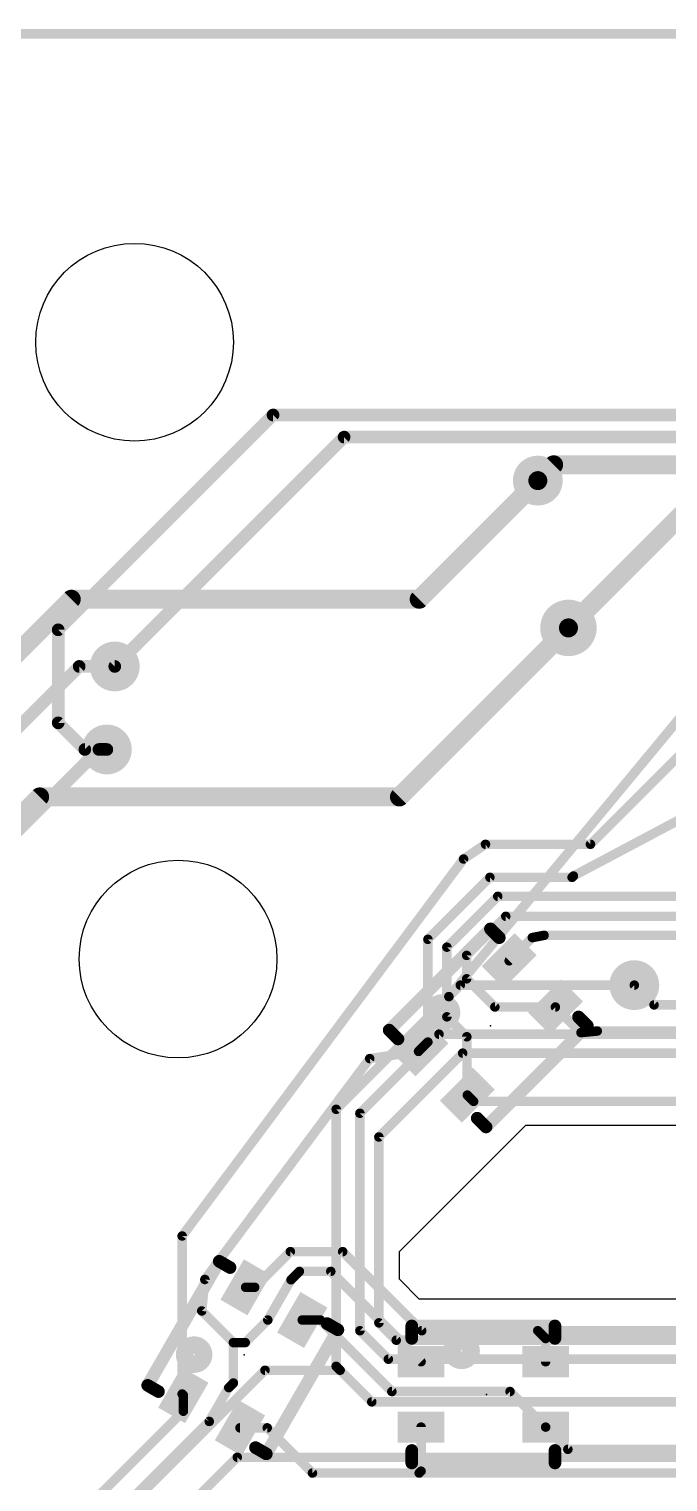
# Model space of a CAD drawing. Extents: x -74 to 74, y -25 to 38.
# Drawn here: x -61.89 to -51.63, y 14.21 to 37.54 of the extents above; entities that cross this region are included whole.
import ezdxf

# ---------------------------------------------------------------- set-up
doc = ezdxf.new("R2010")
doc.units = 0
for name, color, linetype in [('1', 12, 'CONTINUOUS'), ('16', 132, 'CONTINUOUS'), ('18', 110, 'CONTINUOUS'), ('20', 3, 'CONTINUOUS'), ('21', 40, 'CONTINUOUS'), ('23', 40, 'CONTINUOUS')]:
    doc.layers.add(name, color=color, linetype=linetype)

# ---------------------------------------------------------------- blocks, each defined once
blk = doc.blocks.new('RECT')
blk.add_solid([(-0.5, -0.5), (0.5, -0.5), (-0.5, 0.5), (0.5, 0.5)])
blk = doc.blocks.new('ROUNDV')
at = {"const_width": 0.5}
blk.add_lwpolyline([(0, -0.25, 1), (0, 0.25, 1), (0, -0.25)], format="xyb", dxfattribs=at)

msp = doc.modelspace()

# ---------------------------------------------------------------- linework, layer by layer
at = {"layer": '1'}
for points, const_width in [([(-49.8475, 31.3055), (-53.229, 27.924)], 0.3048), ([(-53.721, 30.2895), (-55.626, 28.3845)], 0.3048), ([(-61.214, 28.3845), (-64.1915, 25.407)], 0.3048), ([(-55.626, 28.3845), (-61.214, 28.3845)], 0.3048), ([(-62.6745, 25.7175), (-61.087, 27.305)], 0.2032), ([(-61.087, 27.305), (-60.5155, 27.305)], 0.2032), ([(-62.23, 24.511), (-60.7695, 25.9715)], 0.2032), ([(-60.7695, 25.9715), (-60.6425, 25.9715)], 0.2032), ([(-51.4148, 25.9097), (-52.8753, 24.4492)], 0.1524), ([(-53.1495, 23.9395), (-50.038, 25.5905)], 0.1524), ([(-54.5612, 24.4492), (-54.9137, 24.213)], 0.1524), ([(-52.8753, 24.4492), (-54.5612, 24.4492)], 0.1524), ([(-59.4334, 18.1579), (-54.9137, 24.213)], 0.1524), ([(-55.4863, 22.9228), (-54.4908, 23.9183)], 0.1524), ([(-54.4908, 23.9183), (-53.1707, 23.9183)], 0.1524), ([(-53.1707, 23.9183), (-53.1495, 23.9395)], 0.1524), ([(-55.1815, 22.7965), (-54.3645, 23.6135)], 0.1524), ([(-51.3877, 23.6135), (-54.3645, 23.6135)], 0.1524), ([(-54.2359, 23.2925), (-54.864, 22.6643)], 0.1524), ([(-50.6591, 23.2925), (-54.2359, 23.2925)], 0.1524), ([(-55.4863, 22.9228), (-55.4863, 21.2732)], 0.1524), ([(-55.1815, 22.7965), (-55.1815, 21.678)], 0.1524), ([(-54.1815, 22.578), (-53.809, 22.9504)], 0.1524), ([(-53.621, 22.987), (-53.809, 22.9504)], 0.1524), ([(-51.1175, 22.987), (-53.621, 22.987)], 0.1524), ([(-54.864, 22.6643), (-54.864, 22.2885)], 0.1524), ([(-54.864, 22.2885), (-54.411, 21.8355)], 0.1524), ([(-51.854, 21.8695), (-52.1715, 22.187)], 0.1524), ([(-48.595, 21.8695), (-51.854, 21.8695)], 0.1524), ([(-54.8613, 21.3578), (-55.1815, 21.678)], 0.1524), ([(-54.411, 21.8355), (-53.439, 21.8355)], 0.1524), ([(-53.439, 21.8355), (-53.0277, 21.4242)], 0.1524), ([(-52.7658, 21.4503), (-53.0277, 21.4242)], 0.1524), ([(-52.7658, 21.4503), (-48.9712, 21.4503)], 0.1524), ([(-55.5957, 21.1638), (-55.637, 21.1224)], 0.1524), ([(-55.5957, 21.1638), (-55.4863, 21.2732)], 0.1524), ([(-54.8532, 20.4213), (-54.8613, 21.3578)], 0.1524), ([(-56.4208, 21.0075), (-59.0689, 17.4597)], 0.1524), ([(-55.637, 21.1224), (-56.4208, 21.0075)], 0.1524), ([(-54.8532, 20.4213), (-54.7519, 20.32)], 0.1524), ([(-48.5775, 20.32), (-54.7519, 20.32)], 0.1524), ([(-59.4334, 18.1579), (-59.4334, 15.6214)], 0.1524), ([(-57.6953, 17.907), (-58.2681, 17.3342)], 0.1524), ([(-56.855, 17.907), (-57.6953, 17.907)], 0.1524), ([(-55.585, 16.637), (-56.855, 17.907)], 0.1524), ([(-59.0689, 17.4597), (-59.1185, 16.9545)], 0.1524), ([(-57.6845, 17.4553), (-58.0577, 16.8088)], 0.1524), ([(-57.6845, 17.4553), (-57.5502, 17.5895)], 0.1524), ([(-57.5502, 17.5895), (-57.046, 17.5895)], 0.1524), ([(-55.5955, 16.139), (-57.046, 17.5895)], 0.1524), ([(-58.2681, 17.3342), (-58.4142, 17.3342)], 0.1524), ([(-58.6105, 16.4465), (-59.1185, 16.9545)], 0.1524), ([(-58.0577, 16.8088), (-58.42, 16.4465)], 0.1524), ([(-57.214, 16.8092), (-57.5048, 16.8092)], 0.1524), ([(-56.0652, 15.6604), (-57.214, 16.8092)], 0.1524), ([(-53.721, 16.637), (-55.585, 16.637)], 0.1524), ([(-53.721, 16.637), (-46.355, 16.637)], 0.1524), ([(-53.5955, 16.5115), (-53.721, 16.637)], 0.1524), ([(-53.5955, 16.139), (-53.5955, 16.5115)], 0.1524), ([(-58.42, 16.4465), (-58.6105, 16.4465)], 0.1524), ([(-58.6105, 15.7972), (-58.6105, 16.4465)], 0.1524), ([(-58.6845, 15.7232), (-58.6105, 15.7972)], 0.1524), ([(-59.4142, 15.6022), (-59.4334, 15.6214)], 0.1524), ([(-59.4142, 15.6022), (-59.4142, 15.3438)], 0.1524), ([(-58.998, 15.1802), (-58.6845, 15.7232)], 0.1524), ([(-54.1669, 15.6604), (-56.0652, 15.6604)], 0.1524), ([(-53.5955, 15.089), (-54.1669, 15.6604)], 0.1524), ([(-59.4142, 15.3438), (-60.889, 13.869)], 0.1524), ([(-60.5625, 13.6157), (-58.998, 15.1802)], 0.1524), ([(-58.5048, 15.0772), (-58.0667, 15.0772)], 0.1524), ([(-57.3405, 14.351), (-58.0667, 15.0772)], 0.1524), ([(-55.5955, 15.089), (-55.5955, 14.3815)], 0.1524), ([(-53.5955, 15.089), (-53.2385, 14.732)], 0.1524), ([(-53.2385, 14.732), (-49.657, 14.732)], 0.1524), ([(-57.3405, 14.351), (-55.626, 14.351)], 0.1524), ([(-55.5955, 14.3815), (-55.626, 14.351)], 0.1524), ([(-55.626, 14.351), (-48.387, 14.351)], 0.1524)]:
    msp.add_lwpolyline(points, dxfattribs=dict(at, const_width=const_width))
for points, const_width in [([(-53.6671, 30.2356, 1), (-53.7749, 30.3434)], 0.1524), ([(-61.214, 28.4607, 1), (-61.214, 28.3083)], 0.1524), ([(-61.1601, 28.3306, 1), (-61.2679, 28.4384)], 0.1524), ([(-55.6799, 28.4384, 1), (-55.5721, 28.3306)], 0.1524), ([(-55.626, 28.3083, 1), (-55.626, 28.4607)], 0.1524), ([(-53.2829, 27.9779, 1), (-53.1751, 27.8701)], 0.1524), ([(-61.087, 27.3558, 1), (-61.087, 27.2542)], 0.1016), ([(-61.0511, 27.2691, 1), (-61.1229, 27.3409)], 0.1016), ([(-60.5155, 27.2542, 1), (-60.5155, 27.3558)], 0.1016), ([(-60.7695, 26.0223, 1), (-60.7695, 25.9207)], 0.1016), ([(-60.7336, 25.9356, 1), (-60.8054, 26.0074)], 0.1016), ([(-60.6425, 25.9207, 1), (-60.6425, 26.0223)], 0.1016), ([(-54.5612, 24.4873, 1), (-54.5612, 24.4111)], 0.0762), ([(-54.54, 24.4175, 1), (-54.5824, 24.4808)], 0.0762), ([(-52.9023, 24.4761, 1), (-52.8484, 24.4222)], 0.0762), ([(-52.8753, 24.4111, 1), (-52.8753, 24.4873)], 0.0762), ([(-54.9349, 24.2446, 1), (-54.8924, 24.1813)], 0.0762), ([(-54.8831, 24.1902, 1), (-54.9442, 24.2358)], 0.0762), ([(-54.4908, 23.9564, 1), (-54.4908, 23.8802)], 0.0762), ([(-54.4638, 23.8914, 1), (-54.5177, 23.9452)], 0.0762), ([(-53.1976, 23.9452, 1), (-53.1438, 23.8914)], 0.0762), ([(-53.1674, 23.9732, 1), (-53.1316, 23.9058)], 0.0762), ([(-53.1226, 23.9126, 1), (-53.1764, 23.9664)], 0.0762), ([(-53.1707, 23.8802, 1), (-53.1707, 23.9564)], 0.0762), ([(-54.3645, 23.6516, 1), (-54.3645, 23.5754)], 0.0762), ([(-54.3376, 23.5866, 1), (-54.3914, 23.6404)], 0.0762), ([(-54.2359, 23.3306, 1), (-54.2359, 23.2544)], 0.0762), ([(-54.2089, 23.2655, 1), (-54.2628, 23.3194)], 0.0762), ([(-55.4482, 22.9228, 1), (-55.5244, 22.9228)], 0.0762), ([(-55.5132, 22.9497, 1), (-55.4594, 22.8958)], 0.0762), ([(-55.1434, 22.7965, 1), (-55.2196, 22.7965)], 0.0762), ([(-53.8163, 22.9878, 1), (-53.8018, 22.913)], 0.0762), ([(-53.7821, 22.9235, 1), (-53.836, 22.9774)], 0.0762), ([(-53.621, 23.0251, 1), (-53.621, 22.9489)], 0.0762), ([(-53.6137, 22.9496, 1), (-53.6283, 23.0244)], 0.0762), ([(-55.2084, 22.8234, 1), (-55.1546, 22.7696)], 0.0762), ([(-54.8259, 22.6643, 1), (-54.9021, 22.6643)], 0.0762), ([(-54.8909, 22.6913, 1), (-54.8371, 22.6374)], 0.0762), ([(-54.2084, 22.6049, 1), (-54.1545, 22.551)], 0.0762), ([(-54.9021, 22.2885, 1), (-54.8259, 22.2885)], 0.0762), ([(-54.8371, 22.3154, 1), (-54.8909, 22.2616)], 0.0762), ([(-52.1446, 22.2139, 1), (-52.1984, 22.1601)], 0.0762), ([(-51.854, 21.9076, 1), (-51.854, 21.8314)], 0.0762), ([(-51.8809, 21.8426, 1), (-51.8271, 21.8964)], 0.0762), ([(-55.2196, 21.678, 1), (-55.1434, 21.678)], 0.0762), ([(-55.1546, 21.7049, 1), (-55.2084, 21.6511)], 0.0762), ([(-54.411, 21.8736, 1), (-54.411, 21.7974)], 0.0762), ([(-54.438, 21.8086, 1), (-54.3841, 21.8625)], 0.0762), ([(-53.4121, 21.8625, 1), (-53.466, 21.8086)], 0.0762), ([(-53.439, 21.7974, 1), (-53.439, 21.8736)], 0.0762), ([(-53.0315, 21.4621, 1), (-53.0239, 21.3863)], 0.0762), ([(-53.0546, 21.3972, 1), (-53.0007, 21.4511)], 0.0762), ([(-52.7658, 21.4884, 1), (-52.7658, 21.4122)], 0.0762), ([(-52.762, 21.4124, 1), (-52.7696, 21.4882)], 0.0762), ([(-55.5687, 21.1368, 1), (-55.6226, 21.1907)], 0.0762), ([(-55.5244, 21.2732, 1), (-55.4482, 21.2732)], 0.0762), ([(-55.4594, 21.2462, 1), (-55.5132, 21.3001)], 0.0762), ([(-54.8232, 21.3581, 1), (-54.8994, 21.3574)], 0.0762), ([(-54.8882, 21.3308, 1), (-54.8343, 21.3847)], 0.0762), ([(-56.4263, 21.0452, 1), (-56.4152, 20.9698)], 0.0762), ([(-56.3902, 20.9847, 1), (-56.4513, 21.0302)], 0.0762), ([(-55.664, 21.1494, 1), (-55.6101, 21.0955)], 0.0762), ([(-55.6315, 21.0847, 1), (-55.6425, 21.1601)], 0.0762), ([(-55.6226, 21.1907, 1), (-55.5687, 21.1368)], 0.0762), ([(-54.8263, 20.4482, 1), (-54.8802, 20.3944)], 0.0762), ([(-54.8913, 20.421, 1), (-54.8151, 20.4216)], 0.0762), ([(-54.7519, 20.3581, 1), (-54.7519, 20.2819)], 0.0762), ([(-54.7789, 20.2931, 1), (-54.725, 20.3469)], 0.0762), ([(-59.3953, 18.1579, 1), (-59.4715, 18.1579)], 0.0762), ([(-59.4639, 18.1807, 1), (-59.4029, 18.1351)], 0.0762), ([(-57.6953, 17.9451, 1), (-57.6953, 17.8689)], 0.0762), ([(-57.6684, 17.8801, 1), (-57.7223, 17.9339)], 0.0762), ([(-56.828, 17.9339, 1), (-56.8819, 17.8801)], 0.0762), ([(-56.855, 17.8689, 1), (-56.855, 17.9451)], 0.0762), ([(-59.0995, 17.4825, 1), (-59.0384, 17.4369)], 0.0762), ([(-59.031, 17.456, 1), (-59.1068, 17.4634)], 0.0762), ([(-57.7114, 17.4822, 1), (-57.6575, 17.4283)], 0.0762), ([(-57.6515, 17.4362, 1), (-57.7175, 17.4743)], 0.0762), ([(-57.5502, 17.6276, 1), (-57.5502, 17.5514)], 0.0762), ([(-57.5233, 17.5626, 1), (-57.5772, 17.6164)], 0.0762), ([(-57.0191, 17.6164, 1), (-57.0729, 17.5626)], 0.0762), ([(-57.046, 17.5514, 1), (-57.046, 17.6276)], 0.0762), ([(-58.4142, 17.3723, 1), (-58.4142, 17.2961)], 0.0762), ([(-58.295, 17.3612, 1), (-58.2412, 17.3073)], 0.0762), ([(-58.2681, 17.2961, 1), (-58.2681, 17.3723)], 0.0762), ([(-59.1564, 16.9582, 1), (-59.0806, 16.9508)], 0.0762), ([(-59.0916, 16.9814, 1), (-59.1454, 16.9276)], 0.0762), ([(-58.0907, 16.8278, 1), (-58.0247, 16.7897)], 0.0762), ([(-58.0308, 16.7818, 1), (-58.0847, 16.8357)], 0.0762), ([(-57.5048, 16.8473, 1), (-57.5048, 16.7711)], 0.0762), ([(-57.1871, 16.8362, 1), (-57.241, 16.7823)], 0.0762), ([(-57.214, 16.7711, 1), (-57.214, 16.8473)], 0.0762), ([(-55.585, 16.6751, 1), (-55.585, 16.5989)], 0.0762), ([(-55.6119, 16.6101, 1), (-55.558, 16.6639)], 0.0762), ([(-53.721, 16.6751, 1), (-53.721, 16.5989)], 0.0762), ([(-53.6941, 16.6639, 1), (-53.7479, 16.6101)], 0.0762), ([(-53.721, 16.5989, 1), (-53.721, 16.6751)], 0.0762), ([(-53.5574, 16.5115, 1), (-53.6336, 16.5115)], 0.0762), ([(-53.6224, 16.4846, 1), (-53.5686, 16.5384)], 0.0762), ([(-58.6105, 16.4846, 1), (-58.6105, 16.4084)], 0.0762), ([(-58.5724, 16.4465, 1), (-58.6486, 16.4465)], 0.0762), ([(-58.6374, 16.4196, 1), (-58.5836, 16.4734)], 0.0762), ([(-58.4469, 16.4734, 1), (-58.3931, 16.4196)], 0.0762), ([(-58.42, 16.4084, 1), (-58.42, 16.4846)], 0.0762), ([(-55.6224, 16.1121, 1), (-55.5686, 16.1659)], 0.0762), ([(-53.6336, 16.139, 1), (-53.5574, 16.139)], 0.0762), ([(-58.5836, 15.7703, 1), (-58.6374, 15.8241)], 0.0762), ([(-59.4715, 15.6214, 1), (-59.3953, 15.6214)], 0.0762), ([(-59.4064, 15.6483, 1), (-59.4603, 15.5945)], 0.0762), ([(-59.3761, 15.6022, 1), (-59.4523, 15.6022)], 0.0762), ([(-59.4411, 15.5752, 1), (-59.3872, 15.6291)], 0.0762), ([(-58.7114, 15.7502, 1), (-58.6575, 15.6963)], 0.0762), ([(-58.6515, 15.7042, 1), (-58.7175, 15.7423)], 0.0762), ([(-58.6486, 15.7972, 1), (-58.5724, 15.7972)], 0.0762), ([(-56.0652, 15.6985, 1), (-56.0652, 15.6223)], 0.0762), ([(-56.0921, 15.6335, 1), (-56.0382, 15.6873)], 0.0762), ([(-54.14, 15.6873, 1), (-54.1938, 15.6335)], 0.0762), ([(-54.1669, 15.6223, 1), (-54.1669, 15.6985)], 0.0762), ([(-59.3872, 15.3169, 1), (-59.4411, 15.3707)], 0.0762), ([(-59.4523, 15.3438, 1), (-59.3761, 15.3438)], 0.0762), ([(-59.031, 15.1993, 1), (-58.965, 15.1612)], 0.0762), ([(-58.971, 15.1533, 1), (-59.0249, 15.2072)], 0.0762), ([(-58.5048, 15.1153, 1), (-58.5048, 15.0391)], 0.0762), ([(-58.0397, 15.1041, 1), (-58.0936, 15.0502)], 0.0762), ([(-58.0667, 15.0391, 1), (-58.0667, 15.1153)], 0.0762), ([(-55.5574, 15.089, 1), (-55.6336, 15.089)], 0.0762), ([(-53.5686, 15.1159, 1), (-53.6224, 15.0621)], 0.0762), ([(-53.6224, 15.0621, 1), (-53.5686, 15.1159)], 0.0762), ([(-53.2385, 14.7701, 1), (-53.2385, 14.6939)], 0.0762), ([(-53.2654, 14.7051, 1), (-53.2116, 14.7589)], 0.0762), ([(-57.3405, 14.3891, 1), (-57.3405, 14.3129)], 0.0762), ([(-57.3674, 14.3241, 1), (-57.3136, 14.3779)], 0.0762), ([(-55.626, 14.3891, 1), (-55.626, 14.3129)], 0.0762), ([(-55.6529, 14.3779, 1), (-55.5991, 14.3241)], 0.0762), ([(-55.6336, 14.3815, 1), (-55.5574, 14.3815)], 0.0762), ([(-55.626, 14.3129, 1), (-55.626, 14.3891)], 0.0762), ([(-55.5686, 14.3546, 1), (-55.6224, 14.4084)], 0.0762)]:
    msp.add_lwpolyline(points, format="xyb", dxfattribs=dict(at, const_width=const_width))
at = {"layer": '16'}
for points, const_width in [([(-57.9734, 31.3436), (-61.4236, 27.8934)], 0.2032), ([(-15.2603, 31.3436), (-57.9734, 31.3436)], 0.2032), ([(-60.5155, 27.305), (-56.8325, 30.988)], 0.2032), ([(-56.8325, 30.988), (-15.113, 30.988)], 0.2032), ([(-53.467, 30.5435), (-53.721, 30.2895)], 0.3048), ([(-53.467, 30.5435), (-12.954, 30.5435)], 0.3048), ([(-55.9435, 25.2095), (-53.229, 27.924)], 0.3048), ([(-61.4236, 27.8934), (-61.4236, 26.3991)], 0.2032), ([(-51.3685, 26.5646), (-55.1497, 22.0027)], 0.1524), ([(-60.996, 25.9715), (-61.4236, 26.3991)], 0.2032), ([(-60.6425, 25.9715), (-60.996, 25.9715)], 0.2032), ([(-63.881, 23.0505), (-61.722, 25.2095)], 0.3048), ([(-61.722, 25.2095), (-55.9435, 25.2095)], 0.3048), ([(-54.9655, 22.187), (-55.1497, 22.0027)], 0.1524), ([(-52.1715, 22.187), (-54.9655, 22.187)], 0.1524), ([(-55.1497, 22.0027), (-56.9595, 20.193)], 0.1524), ([(-56.5785, 20.1295), (-55.3085, 21.3995)], 0.1524), ([(-55.3085, 21.3995), (-51.3715, 21.3995)], 0.1524), ([(-56.2737, 19.7485), (-54.9275, 21.0947)], 0.1524), ([(-54.9275, 21.0947), (-35.8013, 21.0947)], 0.1524), ([(-56.9595, 20.193), (-56.9595, 16.0655)], 0.1524), ([(-56.5785, 16.637), (-56.5785, 20.1295)], 0.1524), ([(-56.2737, 16.7633), (-56.2737, 19.7485)], 0.1524), ([(-55.995, 16.4846), (-56.2737, 16.7633)], 0.1524), ([(-56.1213, 16.1798), (-56.5785, 16.637)], 0.1524), ([(-42.6975, 16.4846), (-55.995, 16.4846)], 0.1524), ([(-56.9595, 16.0655), (-56.896, 16.002)], 0.1524), ([(-48.5013, 16.1798), (-56.1213, 16.1798)], 0.1524), ([(-58.1025, 16.002), (-62.611, 11.4935)], 0.1524), ([(-56.896, 16.002), (-58.1025, 16.002)], 0.1524), ([(-56.896, 16.002), (-56.388, 15.494)], 0.1524), ([(-50.1015, 15.494), (-56.388, 15.494)], 0.1524), ([(-59.7535, 13.3985), (-58.547, 14.605)], 0.1524), ([(-58.547, 14.605), (-46.9265, 14.605)], 0.1524)]:
    msp.add_lwpolyline(points, dxfattribs=dict(at, const_width=const_width))
for points, const_width in [([(-57.9734, 31.3944, 1), (-57.9734, 31.2928)], 0.1016), ([(-57.9374, 31.3077, 1), (-58.0093, 31.3795)], 0.1016), ([(-56.8325, 31.0388, 1), (-56.8325, 30.9372)], 0.1016), ([(-56.7966, 30.9521, 1), (-56.8684, 31.0239)], 0.1016), ([(-53.467, 30.6197, 1), (-53.467, 30.4673)], 0.1524), ([(-53.4131, 30.4896, 1), (-53.5209, 30.5974)], 0.1524), ([(-53.7749, 30.3434, 1), (-53.6671, 30.2356)], 0.1524), ([(-53.1751, 27.8701, 1), (-53.2829, 27.9779)], 0.1524), ([(-61.3728, 27.8934, 1), (-61.4744, 27.8934)], 0.1016), ([(-61.4595, 27.9293, 1), (-61.3876, 27.8575)], 0.1016), ([(-60.5514, 27.3409, 1), (-60.4796, 27.2691)], 0.1016), ([(-61.3876, 26.435, 1), (-61.4595, 26.3632)], 0.1016), ([(-61.4744, 26.3991, 1), (-61.3728, 26.3991)], 0.1016), ([(-60.996, 26.0223, 1), (-60.996, 25.9207)], 0.1016), ([(-61.0319, 25.9356, 1), (-60.96, 26.0074)], 0.1016), ([(-60.6425, 25.9207, 1), (-60.6425, 26.0223)], 0.1016), ([(-61.722, 25.2857, 1), (-61.722, 25.1333)], 0.1524), ([(-61.6681, 25.1556, 1), (-61.7759, 25.2634)], 0.1524), ([(-55.9974, 25.2634, 1), (-55.8896, 25.1556)], 0.1524), ([(-55.9435, 25.1333, 1), (-55.9435, 25.2857)], 0.1524), ([(-54.9655, 22.2251, 1), (-54.9655, 22.1489)], 0.0762), ([(-54.9385, 22.1601, 1), (-54.9924, 22.2139)], 0.0762), ([(-52.1715, 22.1489, 1), (-52.1715, 22.2251)], 0.0762), ([(-55.1767, 22.0297, 1), (-55.1228, 21.9758)], 0.0762), ([(-55.1791, 22.027, 1), (-55.1204, 21.9784)], 0.0762), ([(-55.1228, 21.9758, 1), (-55.1767, 22.0297)], 0.0762), ([(-55.3085, 21.4376, 1), (-55.3085, 21.3614)], 0.0762), ([(-55.2816, 21.3726, 1), (-55.3354, 21.4264)], 0.0762), ([(-54.9275, 21.1328, 1), (-54.9275, 21.0566)], 0.0762), ([(-54.9006, 21.0678, 1), (-54.9544, 21.1216)], 0.0762), ([(-56.9214, 20.193, 1), (-56.9976, 20.193)], 0.0762), ([(-56.9864, 20.2199, 1), (-56.9325, 20.166)], 0.0762), ([(-56.5404, 20.1295, 1), (-56.6166, 20.1295)], 0.0762), ([(-56.6054, 20.1564, 1), (-56.5516, 20.1026)], 0.0762), ([(-56.2356, 19.7485, 1), (-56.3118, 19.7485)], 0.0762), ([(-56.3006, 19.7754, 1), (-56.2468, 19.7216)], 0.0762), ([(-56.2468, 16.7902, 1), (-56.3006, 16.7363)], 0.0762), ([(-56.3118, 16.7633, 1), (-56.2356, 16.7633)], 0.0762), ([(-56.6166, 16.637, 1), (-56.5404, 16.637)], 0.0762), ([(-56.5516, 16.6639, 1), (-56.6054, 16.6101)], 0.0762), ([(-55.995, 16.5227, 1), (-55.995, 16.4465)], 0.0762), ([(-56.022, 16.4577, 1), (-55.9681, 16.5115)], 0.0762), ([(-56.9325, 16.0924, 1), (-56.9864, 16.0385)], 0.0762), ([(-56.9976, 16.0655, 1), (-56.9214, 16.0655)], 0.0762), ([(-56.1213, 16.2179, 1), (-56.1213, 16.1417)], 0.0762), ([(-56.1482, 16.1529, 1), (-56.0944, 16.2067)], 0.0762), ([(-58.1025, 16.0401, 1), (-58.1025, 15.9639)], 0.0762), ([(-58.0756, 15.9751, 1), (-58.1294, 16.0289)], 0.0762), ([(-56.8691, 16.0289, 1), (-56.9229, 15.9751)], 0.0762), ([(-56.9229, 15.9751, 1), (-56.8691, 16.0289)], 0.0762), ([(-56.896, 15.9639, 1), (-56.896, 16.0401)], 0.0762), ([(-56.388, 15.5321, 1), (-56.388, 15.4559)], 0.0762), ([(-56.4149, 15.4671, 1), (-56.3611, 15.5209)], 0.0762), ([(-58.547, 14.6431, 1), (-58.547, 14.5669)], 0.0762), ([(-58.5201, 14.5781, 1), (-58.5739, 14.6319)], 0.0762)]:
    msp.add_lwpolyline(points, format="xyb", dxfattribs=dict(at, const_width=const_width))
at = {"layer": '20'}
for p, q in [((-55.9435, 17.907), (-53.9115, 19.939)), ((-53.9115, 19.939), (-18.923, 19.939)), ((-55.9435, 17.4625), (-55.9435, 17.907)), ((-55.626, 17.145), (-55.9435, 17.4625)), ((-17.272, 17.145), (-55.626, 17.145))]:
    msp.add_line(p, q, dxfattribs=at)
at = {"layer": '20', "const_width": 0.1524}
msp.add_lwpolyline([(-70.1675, 37.465), (-44.704, 37.465)], dxfattribs=at)
at = {"layer": '20'}
for centre in [(-60.198, 32.512), (-59.4995, 22.606)]:
    msp.add_circle(centre, 1.5875, dxfattribs=at)
at = {"layer": '21', "const_width": 0.2032}
for points in [[(-56.1083, 21.4643), (-54.482, 23.0906)], [(-54.482, 23.0906), (-54.3406, 22.9492)], [(-52.9264, 21.535), (-53.0678, 21.6764)], [(-55.9669, 21.3229), (-56.1083, 21.4643)], [(-54.5527, 19.9087), (-52.9264, 21.535)], [(-54.6941, 20.0501), (-54.5527, 19.9087)], [(-59.9871, 15.7598), (-58.8371, 17.7516)], [(-58.8371, 17.7516), (-58.6639, 17.6516)], [(-56.9319, 16.6516), (-57.1051, 16.7516)], [(-55.7455, 16.514), (-55.7455, 16.714)], [(-55.7455, 16.714), (-53.4455, 16.714)], [(-53.4455, 16.714), (-53.4455, 16.514)], [(-58.0819, 14.6598), (-56.9319, 16.6516)], [(-59.8139, 15.6598), (-59.9871, 15.7598)], [(-58.2551, 14.7598), (-58.0819, 14.6598)], [(-55.7455, 14.714), (-55.7455, 14.514)], [(-53.4455, 14.514), (-53.4455, 14.714)], [(-55.7455, 14.514), (-53.4455, 14.514)]]:
    msp.add_lwpolyline(points, dxfattribs=at)
at = {"layer": '21'}
for points, const_width in [([(-54.4461, 23.1266, 1), (-54.5179, 23.0547)], 0.1016), ([(-54.4461, 23.0547, 1), (-54.5179, 23.1266)], 0.1016), ([(-54.3765, 22.9133, 1), (-54.3047, 22.9851)], 0.1016), ([(-55.2598, 21.6057, 1), (-55.2598, 21.8885, 1), (-55.2598, 21.6057)], 0.3048), ([(-53.0319, 21.7123, 1), (-53.1037, 21.6405)], 0.1016), ([(-56.0724, 21.5002, 1), (-56.1443, 21.4284)], 0.1016), ([(-56.1443, 21.5002, 1), (-56.0724, 21.4284)], 0.1016), ([(-52.8904, 21.4991, 1), (-52.9623, 21.5709)], 0.1016), ([(-52.9623, 21.4991, 1), (-52.8904, 21.5709)], 0.1016), ([(-56.0028, 21.2869, 1), (-55.931, 21.3588)], 0.1016), ([(-54.6582, 20.086, 1), (-54.7301, 20.0142)], 0.1016), ([(-54.5886, 19.9446, 1), (-54.5168, 19.8727)], 0.1016), ([(-54.5886, 19.8727, 1), (-54.5168, 19.9446)], 0.1016), ([(-58.8117, 17.7956, 1), (-58.8625, 17.7076)], 0.1016), ([(-58.7931, 17.7262, 1), (-58.8811, 17.777)], 0.1016), ([(-58.6893, 17.6076, 1), (-58.6385, 17.6956)], 0.1016), ([(-57.0797, 16.7956, 1), (-57.1305, 16.7076)], 0.1016), ([(-55.6947, 16.714, 1), (-55.7963, 16.714)], 0.1016), ([(-55.7455, 16.7648, 1), (-55.7455, 16.6632)], 0.1016), ([(-53.3947, 16.714, 1), (-53.4963, 16.714)], 0.1016), ([(-53.4455, 16.6632, 1), (-53.4455, 16.7648)], 0.1016), ([(-56.8879, 16.6262, 1), (-56.9759, 16.677)], 0.1016), ([(-56.9573, 16.6076, 1), (-56.9065, 16.6956)], 0.1016), ([(-54.9455, 16.1726, 1), (-54.9455, 16.4554, 1), (-54.9455, 16.1726)], 0.3048), ([(-59.2407, 16.1112, 1), (-59.2407, 16.394, 1), (-59.2407, 16.1112)], 0.3048), ([(-55.7963, 16.514, 1), (-55.6947, 16.514)], 0.1016), ([(-53.4963, 16.514, 1), (-53.3947, 16.514)], 0.1016), ([(-59.9617, 15.8038, 1), (-60.0125, 15.7158)], 0.1016), ([(-60.0311, 15.7852, 1), (-59.9431, 15.7344)], 0.1016), ([(-59.8393, 15.6158, 1), (-59.7885, 15.7038)], 0.1016), ([(-58.2297, 14.8038, 1), (-58.2805, 14.7158)], 0.1016), ([(-58.1259, 14.6852, 1), (-58.0379, 14.6344)], 0.1016), ([(-58.1073, 14.6158, 1), (-58.0565, 14.7038)], 0.1016), ([(-55.6947, 14.714, 1), (-55.7963, 14.714)], 0.1016), ([(-53.3947, 14.714, 1), (-53.4963, 14.714)], 0.1016), ([(-55.7455, 14.5648, 1), (-55.7455, 14.4632)], 0.1016), ([(-55.7963, 14.514, 1), (-55.6947, 14.514)], 0.1016), ([(-53.4963, 14.514, 1), (-53.3947, 14.514)], 0.1016), ([(-53.4455, 14.4632, 1), (-53.4455, 14.5648)], 0.1016)]:
    msp.add_lwpolyline(points, format="xyb", dxfattribs=dict(at, const_width=const_width))
at = {"layer": '23'}
for p in [(-54.482, 21.535), (-58.4345, 16.249), (-54.5455, 15.614)]:
    msp.add_point(p, dxfattribs=at)

# ---------------------------------------------------------------- block references
at = {"layer": '1', "xscale": 0.75, "yscale": 0.5}
for p, rotation in [((-54.1815, 22.578), 45), ((-53.439, 21.8355), 45), ((-55.5957, 21.1638), 45), ((-54.8532, 20.4213), 45), ((-58.4142, 17.3342), 60), ((-57.5048, 16.8092), 60), ((-59.4142, 15.6022), 60), ((-58.5048, 15.0772), 60)]:
    msp.add_blockref('RECT', p, dxfattribs=dict(at, rotation=rotation))
for p in [(-55.5955, 16.139), (-53.5955, 16.139), (-55.5955, 15.089), (-53.5955, 15.089)]:
    msp.add_blockref('RECT', p, dxfattribs=at)
at = {"layer": '18'}
for p, xscale, yscale in [((-53.721, 30.2895), 0.8001, 0.8001), ((-53.721, 30.2895), 0.8001, 0.8001), ((-53.229, 27.924), 0.9064, 0.9064), ((-53.229, 27.924), 0.9064, 0.9064), ((-60.5155, 27.305), 0.8001, 0.8001), ((-60.5155, 27.305), 0.8001, 0.8001), ((-60.6425, 25.9715), 0.8001, 0.8001), ((-60.6425, 25.9715), 0.8001, 0.8001), ((-52.1715, 22.187), 0.8001, 0.8001), ((-52.1715, 22.187), 0.8001, 0.8001)]:
    msp.add_blockref('ROUNDV', p, dxfattribs=dict(at, xscale=xscale, yscale=yscale))

doc.saveas('drawing.dxf')
